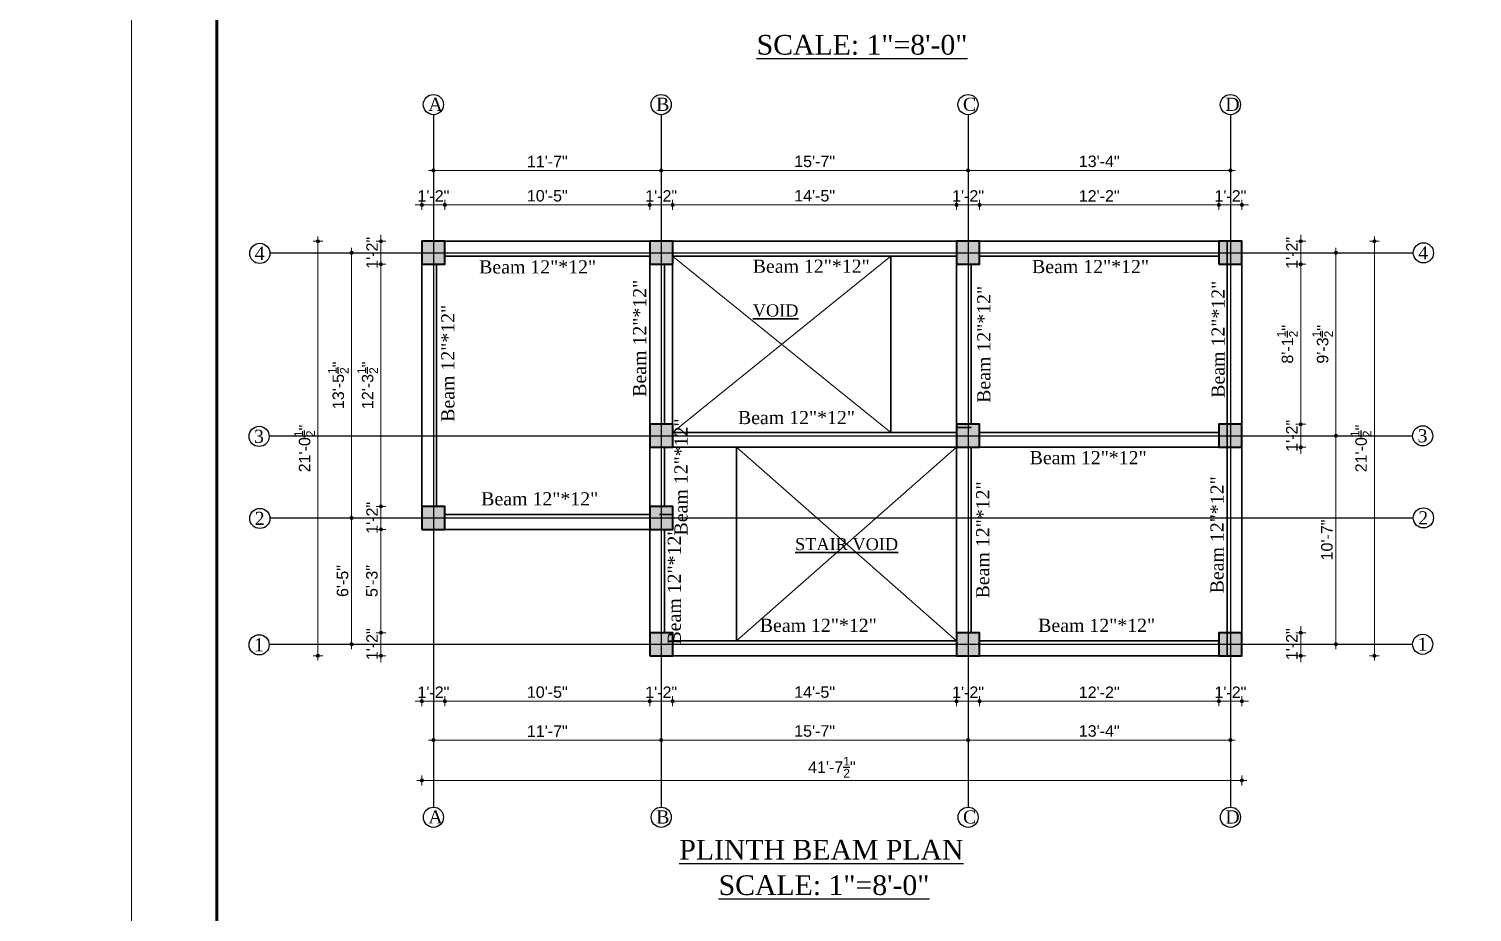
# Model space of a CAD drawing. Header units: inches. Extents: x -12071822 to 12321209, y -1222525 to 1319227.
# Drawn here: x 124303 to 125182, y 49189 to 49727 of the extents above; entities that cross this region are included whole.
import ezdxf
from ezdxf.enums import TextEntityAlignment as Align

# ---------------------------------------------------------------- set-up
doc = ezdxf.new("R2010")
doc.units = ezdxf.units.IN
doc.header["$MEASUREMENT"] = 0
doc.header["$PDMODE"] = 35
for name, color, linetype, lineweight in [('1', 7, 'Continuous', 13), ('BORDER', 7, 'Continuous', 60), ('Column', 181, 'Continuous', 40), ('Hatch', 9, 'Continuous', 9), ('Toilet', 7, 'Continuous', 25), ('WALL', 1, 'Continuous', 30), ('WALL SEC', 2, 'Continuous', 35), ('Walls', 11, 'Continuous', 35), ('Window', 3, 'Continuous', 0), ('Windows', 151, 'Continuous', 15)]:
    doc.layers.add(name, color=color, linetype=linetype, lineweight=lineweight)
doc.styles.add('ordinary', font='times.ttf')
doc.styles.add('ramon', font='arial.ttf')
doc.dimstyles.new('S8', dxfattribs={"dimtxt": 7, "dimasz": 2, "dimexe": 6, "dimexo": 18, "dimgap": 1.9375, "dimtad": 1, "dimdec": 1, "dimzin": 3, "dimdsep": 46, "dimlunit": 4, "dimtxsty": 'ramon', "dimblk": 'dot 2', "dimcen": 0.09375, "dimse1": 1, "dimse2": 1, "dimclrd": 1, "dimclre": 1, "dimclrt": 256, "dimadec": 0, "dimazin": 0, "dimtfac": 0.75, "dimtdec": 1, "dimtix": 1, "dimtmove": 1, "dimatfit": 3, "dimldrblk": 'DOT', "dimfxl": 1, "dimtolj": 1, "dimtzin": 0, "dimlwd": 9, "dimlwe": 9, "dimarcsym": 0})

# ---------------------------------------------------------------- blocks, each defined once
blk = doc.blocks.new('colm')
at = {"layer": 'Hatch'}
h = blk.add_hatch(color=256, dxfattribs=at)
h.dxf.hatch_style = 1
h.paths.add_polyline_path([(66705.71, 8319.73), (66705.71, 8307.73), (66717.71, 8307.73), (66717.71, 8319.73)])
at = {"layer": 'Column'}
blk.add_lwpolyline([(66705.71, 8307.73), (66717.71, 8307.73), (66717.71, 8319.73), (66705.71, 8319.73)], close=True, dxfattribs=at)
blk = doc.blocks.new('dot1')
at = {"layer": 'Hatch'}
h = blk.add_hatch(color=256, dxfattribs=at)
edge = h.paths.add_edge_path()
edge.add_arc((0, 0), 1, 0, 360)
for p, q in [((3, 0), (-3, 0)), ((0, 3), (0, -3))]:
    blk.add_line(p, q, dxfattribs=at)
blk.add_circle((0, 0), 1, dxfattribs=at)
blk = doc.blocks.new('dot 2')
at = {"layer": 'Hatch', "xscale": 0.5, "yscale": 0.5, "zscale": 0.5}
blk.add_blockref('dot1', (0, 0), dxfattribs=at)
blk = doc.blocks.new('*D2079')
at = {"layer": 'Defpoints', "color": 0, "transparency": 16777216}
for p in [(124556.29, 49620.18), (124542.29, 49597.97), (124556.29, 49597.97)]:
    blk.add_point(p, dxfattribs=at)
at = {"layer": 'Toilet', "color": 1, "lineweight": 9, "transparency": 16777216}
for p, q in [((124540.29, 49620.18), (124538.29, 49620.18)), ((124542.29, 49620.18), (124556.29, 49620.18)), ((124558.29, 49620.18), (124560.29, 49620.18))]:
    blk.add_line(p, q, dxfattribs=at)
at = {"layer": 'Toilet', "color": 1, "lineweight": 9, "transparency": 16777216, "xscale": 2, "yscale": 2, "zscale": 2}
blk.add_blockref('dot 2', (124542.29, 49620.18), dxfattribs=at)
at = {"layer": 'Toilet', "color": 1, "lineweight": 9, "transparency": 16777216, "xscale": 2, "yscale": 2, "zscale": 2, "rotation": 180}
blk.add_blockref('dot 2', (124556.29, 49620.18), dxfattribs=at)
at = {"layer": 'Toilet', "transparency": 16777216, "insert": (124549.29, 49625.63), "char_height": 7, "attachment_point": 5, "style": 'ramon'}
blk.add_mtext('\\A1;1\'-2"', dxfattribs=at)
blk = doc.blocks.new('_Dot')
at = {"color": 0, "lineweight": -2}
blk.add_line((-0.5, 0), (-1, 0), dxfattribs=at)
at = {"color": 0, "const_width": 0.5}
blk.add_lwpolyline([(-0.25, 0, 1), (0.25, 0, 1)], format="xyb", close=True, dxfattribs=at)
blk = doc.blocks.new('*D2080')
at = {"layer": 'Defpoints', "color": 0, "transparency": 16777216}
for p in [(124681.11, 49620.18), (124556.29, 49597.97), (124681.11, 49597.97)]:
    blk.add_point(p, dxfattribs=at)
at = {"layer": 'Toilet', "color": 1, "lineweight": 9, "transparency": 16777216}
blk.add_line((124558.29, 49620.18), (124679.11, 49620.18), dxfattribs=at)
at = {"layer": 'Toilet', "color": 1, "lineweight": 9, "transparency": 16777216, "xscale": 2, "yscale": 2, "zscale": 2}
for p, rotation in [((124556.29, 49620.18), 180.0000000068786), ((124681.11, 49620.18), 6.87854744294497e-09)]:
    blk.add_blockref('dot 2', p, dxfattribs=dict(at, rotation=rotation))
at = {"layer": 'Toilet', "transparency": 16777216, "insert": (124618.7, 49625.69), "char_height": 7, "attachment_point": 5, "rotation": 0, "style": 'ramon'}
blk.add_mtext('\\A1;10\'-5"', dxfattribs=at)
blk = doc.blocks.new('*D2081')
at = {"layer": 'Defpoints', "color": 0, "transparency": 16777216}
for p in [(124695.11, 49620.18), (124681.11, 49597.97), (124695.11, 49597.97)]:
    blk.add_point(p, dxfattribs=at)
at = {"layer": 'Toilet', "color": 1, "lineweight": 9, "transparency": 16777216}
for p, q in [((124679.11, 49620.18), (124677.11, 49620.18)), ((124681.11, 49620.18), (124695.11, 49620.18)), ((124697.11, 49620.18), (124699.11, 49620.18))]:
    blk.add_line(p, q, dxfattribs=at)
at = {"layer": 'Toilet', "color": 1, "lineweight": 9, "transparency": 16777216, "xscale": 2, "yscale": 2, "zscale": 2}
for p, rotation in [((124681.11, 49620.18), 6.878577707425393e-09), ((124695.11, 49620.18), 180.0000000068786)]:
    blk.add_blockref('dot 2', p, dxfattribs=dict(at, rotation=rotation))
at = {"layer": 'Toilet', "transparency": 16777216, "insert": (124688.11, 49625.63), "char_height": 7, "attachment_point": 5, "rotation": 0, "style": 'ramon'}
blk.add_mtext('\\A1;1\'-2"', dxfattribs=at)
blk = doc.blocks.new('*D2082')
at = {"layer": 'Defpoints', "color": 0, "transparency": 16777216}
for p in [(124868.11, 49620.18), (124695.11, 49597.97), (124868.11, 49597.97)]:
    blk.add_point(p, dxfattribs=at)
at = {"layer": 'Toilet', "color": 1, "lineweight": 9, "transparency": 16777216}
blk.add_line((124697.11, 49620.18), (124866.11, 49620.18), dxfattribs=at)
at = {"layer": 'Toilet', "color": 1, "lineweight": 9, "transparency": 16777216, "xscale": 2, "yscale": 2, "zscale": 2}
for p, rotation in [((124695.11, 49620.18), 180.0000000068786), ((124868.11, 49620.18), 6.87854744294497e-09)]:
    blk.add_blockref('dot 2', p, dxfattribs=dict(at, rotation=rotation))
at = {"layer": 'Toilet', "transparency": 16777216, "insert": (124781.61, 49625.69), "char_height": 7, "attachment_point": 5, "rotation": 0, "style": 'ramon'}
blk.add_mtext('\\A1;14\'-5"', dxfattribs=at)
blk = doc.blocks.new('*D2083')
at = {"layer": 'Defpoints', "color": 0, "transparency": 16777216}
for p in [(124882.11, 49620.18), (124868.11, 49597.97), (124882.11, 49597.97)]:
    blk.add_point(p, dxfattribs=at)
at = {"layer": 'Toilet', "color": 1, "lineweight": 9, "transparency": 16777216}
for p, q in [((124866.11, 49620.18), (124864.11, 49620.18)), ((124868.11, 49620.18), (124882.11, 49620.18)), ((124884.11, 49620.18), (124886.11, 49620.18))]:
    blk.add_line(p, q, dxfattribs=at)
at = {"layer": 'Toilet', "color": 1, "lineweight": 9, "transparency": 16777216, "xscale": 2, "yscale": 2, "zscale": 2}
for p, rotation in [((124868.11, 49620.18), 6.878577707425393e-09), ((124882.11, 49620.18), 180.0000000068786)]:
    blk.add_blockref('dot 2', p, dxfattribs=dict(at, rotation=rotation))
at = {"layer": 'Toilet', "transparency": 16777216, "insert": (124875.11, 49625.63), "char_height": 7, "attachment_point": 5, "rotation": 0, "style": 'ramon'}
blk.add_mtext('\\A1;1\'-2"', dxfattribs=at)
blk = doc.blocks.new('*D2084')
at = {"layer": 'Defpoints', "color": 0, "transparency": 16777216}
for p in [(125027.99, 49620.18), (124882.11, 49597.97), (125027.99, 49597.97)]:
    blk.add_point(p, dxfattribs=at)
at = {"layer": 'Toilet', "color": 1, "lineweight": 9, "transparency": 16777216}
blk.add_line((124884.11, 49620.18), (125025.99, 49620.18), dxfattribs=at)
at = {"layer": 'Toilet', "color": 1, "lineweight": 9, "transparency": 16777216, "xscale": 2, "yscale": 2, "zscale": 2}
for p, rotation in [((124882.11, 49620.18), 180.0000000068786), ((125027.99, 49620.18), 6.87854744294497e-09)]:
    blk.add_blockref('dot 2', p, dxfattribs=dict(at, rotation=rotation))
at = {"layer": 'Toilet', "transparency": 16777216, "insert": (124955.05, 49625.63), "char_height": 7, "attachment_point": 5, "rotation": 0, "style": 'ramon'}
blk.add_mtext('\\A1;12\'-2"', dxfattribs=at)
blk = doc.blocks.new('*D2085')
at = {"layer": 'Defpoints', "color": 0, "transparency": 16777216}
for p in [(125041.99, 49620.18), (125027.99, 49597.97), (125041.99, 49597.97)]:
    blk.add_point(p, dxfattribs=at)
at = {"layer": 'Toilet', "color": 1, "lineweight": 9, "transparency": 16777216}
for p, q in [((125025.99, 49620.18), (125023.99, 49620.18)), ((125027.99, 49620.18), (125041.99, 49620.18)), ((125043.99, 49620.18), (125045.99, 49620.18))]:
    blk.add_line(p, q, dxfattribs=at)
at = {"layer": 'Toilet', "color": 1, "lineweight": 9, "transparency": 16777216, "xscale": 2, "yscale": 2, "zscale": 2}
for p, rotation in [((125027.99, 49620.18), 6.878577707425393e-09), ((125041.99, 49620.18), 180.0000000068786)]:
    blk.add_blockref('dot 2', p, dxfattribs=dict(at, rotation=rotation))
at = {"layer": 'Toilet', "transparency": 16777216, "insert": (125034.99, 49625.63), "char_height": 7, "attachment_point": 5, "rotation": 0, "style": 'ramon'}
blk.add_mtext('\\A1;1\'-2"', dxfattribs=at)
blk = doc.blocks.new('*D2086')
at = {"layer": 'Defpoints', "color": 0, "transparency": 16777216}
for p in [(124688.11, 49641.15), (124549.29, 49597.97), (124688.11, 49597.97)]:
    blk.add_point(p, dxfattribs=at)
at = {"layer": 'Toilet', "color": 1, "lineweight": 9, "transparency": 16777216}
blk.add_line((124551.29, 49641.15), (124686.11, 49641.15), dxfattribs=at)
at = {"layer": 'Toilet', "color": 1, "lineweight": 9, "transparency": 16777216, "xscale": 2, "yscale": 2, "zscale": 2, "rotation": 180}
blk.add_blockref('dot 2', (124549.29, 49641.15), dxfattribs=at)
at = {"layer": 'Toilet', "color": 1, "lineweight": 9, "transparency": 16777216, "xscale": 2, "yscale": 2, "zscale": 2}
blk.add_blockref('dot 2', (124688.11, 49641.15), dxfattribs=at)
at = {"layer": 'Toilet', "transparency": 16777216, "insert": (124618.7, 49646.6), "char_height": 7, "attachment_point": 5, "style": 'ramon'}
blk.add_mtext('\\A1;11\'-7"', dxfattribs=at)
blk = doc.blocks.new('*D2087')
at = {"layer": 'Defpoints', "color": 0, "transparency": 16777216}
for p in [(124542.29, 49597.97), (124517.36, 49583.97), (124542.29, 49583.97)]:
    blk.add_point(p, dxfattribs=at)
at = {"layer": 'Toilet', "color": 1, "lineweight": 9, "transparency": 16777216}
for p, q in [((124517.36, 49599.97), (124517.36, 49601.97)), ((124517.36, 49597.97), (124517.36, 49583.97)), ((124517.36, 49581.97), (124517.36, 49579.97))]:
    blk.add_line(p, q, dxfattribs=at)
at = {"layer": 'Toilet', "color": 1, "lineweight": 9, "transparency": 16777216, "xscale": 2, "yscale": 2, "zscale": 2}
for p, rotation in [((124517.36, 49597.97), 270), ((124517.36, 49583.97), 90)]:
    blk.add_blockref('dot 2', p, dxfattribs=dict(at, rotation=rotation))
at = {"layer": 'Toilet', "transparency": 16777216, "insert": (124511.91, 49590.97), "char_height": 7, "attachment_point": 5, "rotation": 90, "style": 'ramon'}
blk.add_mtext('\\A1;1\'-2"', dxfattribs=at)
blk = doc.blocks.new('*D2088')
at = {"layer": 'Defpoints', "color": 0, "transparency": 16777216}
for p in [(124542.29, 49583.97), (124517.36, 49436.47), (124542.29, 49436.47)]:
    blk.add_point(p, dxfattribs=at)
at = {"layer": 'Toilet', "color": 1, "lineweight": 9, "transparency": 16777216}
blk.add_line((124517.36, 49581.97), (124517.36, 49438.47), dxfattribs=at)
at = {"layer": 'Toilet', "color": 1, "lineweight": 9, "transparency": 16777216, "xscale": 2, "yscale": 2, "zscale": 2}
for p, rotation in [((124517.36, 49583.97), 90), ((124517.36, 49436.47), 270)]:
    blk.add_blockref('dot 2', p, dxfattribs=dict(at, rotation=rotation))
at = {"layer": 'Toilet', "transparency": 16777216, "insert": (124509.22, 49510.22), "char_height": 7, "attachment_point": 5, "rotation": 90, "style": 'ramon'}
blk.add_mtext('\\A1;12\'-3{\\H0.750000x;\\S1/2;}"', dxfattribs=at)
blk = doc.blocks.new('*D2089')
at = {"layer": 'Defpoints', "color": 0, "transparency": 16777216}
for p in [(124542.29, 49436.47), (124517.36, 49422.47), (124542.29, 49422.47)]:
    blk.add_point(p, dxfattribs=at)
at = {"layer": 'Toilet', "color": 1, "lineweight": 9, "transparency": 16777216}
for p, q in [((124517.36, 49438.47), (124517.36, 49440.47)), ((124517.36, 49436.47), (124517.36, 49422.47)), ((124517.36, 49420.47), (124517.36, 49418.47))]:
    blk.add_line(p, q, dxfattribs=at)
at = {"layer": 'Toilet', "color": 1, "lineweight": 9, "transparency": 16777216, "xscale": 2, "yscale": 2, "zscale": 2}
for p, rotation in [((124517.36, 49436.47), 270), ((124517.36, 49422.47), 90)]:
    blk.add_blockref('dot 2', p, dxfattribs=dict(at, rotation=rotation))
at = {"layer": 'Toilet', "transparency": 16777216, "insert": (124511.91, 49429.47), "char_height": 7, "attachment_point": 5, "rotation": 90, "style": 'ramon'}
blk.add_mtext('\\A1;1\'-2"', dxfattribs=at)
blk = doc.blocks.new('*D2090')
at = {"layer": 'Defpoints', "color": 0, "transparency": 16777216}
for p in [(124542.29, 49422.47), (124517.36, 49359.47), (124681.11, 49359.47)]:
    blk.add_point(p, dxfattribs=at)
at = {"layer": 'Toilet', "color": 1, "lineweight": 9, "transparency": 16777216}
blk.add_line((124517.36, 49420.47), (124517.36, 49361.47), dxfattribs=at)
at = {"layer": 'Toilet', "color": 1, "lineweight": 9, "transparency": 16777216, "xscale": 2, "yscale": 2, "zscale": 2}
for p, rotation in [((124517.36, 49422.47), 90), ((124517.36, 49359.47), 270)]:
    blk.add_blockref('dot 2', p, dxfattribs=dict(at, rotation=rotation))
at = {"layer": 'Toilet', "transparency": 16777216, "insert": (124511.85, 49390.97), "char_height": 7, "attachment_point": 5, "rotation": 90, "style": 'ramon'}
blk.add_mtext('\\A1;5\'-3"', dxfattribs=at)
blk = doc.blocks.new('*D2091')
at = {"layer": 'Defpoints', "color": 0, "transparency": 16777216}
for p in [(124681.11, 49359.47), (124517.36, 49345.47), (124681.11, 49345.47)]:
    blk.add_point(p, dxfattribs=at)
at = {"layer": 'Toilet', "color": 1, "lineweight": 9, "transparency": 16777216}
for p, q in [((124517.36, 49361.47), (124517.36, 49363.47)), ((124517.36, 49359.47), (124517.36, 49345.47)), ((124517.36, 49343.47), (124517.36, 49341.47))]:
    blk.add_line(p, q, dxfattribs=at)
at = {"layer": 'Toilet', "color": 1, "lineweight": 9, "transparency": 16777216, "xscale": 2, "yscale": 2, "zscale": 2}
for p, rotation in [((124517.36, 49359.47), 270), ((124517.36, 49345.47), 90)]:
    blk.add_blockref('dot 2', p, dxfattribs=dict(at, rotation=rotation))
at = {"layer": 'Toilet', "transparency": 16777216, "insert": (124511.91, 49352.47), "char_height": 7, "attachment_point": 5, "rotation": 90, "style": 'ramon'}
blk.add_mtext('\\A1;1\'-2"', dxfattribs=at)
blk = doc.blocks.new('*D2092')
at = {"layer": 'Defpoints', "color": 0, "transparency": 16777216}
for p in [(124499.46, 49429.47), (124544.92, 49429.47), (124544.92, 49352.47)]:
    blk.add_point(p, dxfattribs=at)
at = {"layer": 'Toilet', "color": 1, "lineweight": 9, "transparency": 16777216}
blk.add_line((124499.46, 49354.47), (124499.46, 49427.47), dxfattribs=at)
at = {"layer": 'Toilet', "color": 1, "lineweight": 9, "transparency": 16777216, "xscale": 2, "yscale": 2, "zscale": 2}
for p, rotation in [((124499.46, 49429.47), 90), ((124499.46, 49352.47), 270)]:
    blk.add_blockref('dot 2', p, dxfattribs=dict(at, rotation=rotation))
at = {"layer": 'Toilet', "transparency": 16777216, "insert": (124493.95, 49390.97), "char_height": 7, "attachment_point": 5, "rotation": 90, "style": 'ramon'}
blk.add_mtext('\\A1;6\'-5"', dxfattribs=at)
blk = doc.blocks.new('*D2093')
at = {"layer": 'Defpoints', "color": 0, "transparency": 16777216}
for p in [(124499.46, 49590.97), (124542.29, 49590.97), (124544.92, 49429.47)]:
    blk.add_point(p, dxfattribs=at)
at = {"layer": 'Toilet', "color": 1, "lineweight": 9, "transparency": 16777216}
blk.add_line((124499.46, 49431.47), (124499.46, 49588.97), dxfattribs=at)
at = {"layer": 'Toilet', "color": 1, "lineweight": 9, "transparency": 16777216, "xscale": 2, "yscale": 2, "zscale": 2}
for p, rotation in [((124499.46, 49590.97), 90), ((124499.46, 49429.47), 270)]:
    blk.add_blockref('dot 2', p, dxfattribs=dict(at, rotation=rotation))
at = {"layer": 'Toilet', "transparency": 16777216, "insert": (124491.32, 49510.22), "char_height": 7, "attachment_point": 5, "rotation": 90, "style": 'ramon'}
blk.add_mtext('\\A1;13\'-5{\\H0.750000x;\\S1/2;}"', dxfattribs=at)
blk = doc.blocks.new('*D2094')
at = {"layer": 'Defpoints', "color": 0, "transparency": 16777216}
for p in [(124478.94, 49597.97), (124681.11, 49597.97), (124681.11, 49345.47)]:
    blk.add_point(p, dxfattribs=at)
at = {"layer": 'Toilet', "color": 1, "lineweight": 9, "transparency": 16777216}
blk.add_line((124478.94, 49347.47), (124478.94, 49595.97), dxfattribs=at)
at = {"layer": 'Toilet', "color": 1, "lineweight": 9, "transparency": 16777216, "xscale": 2, "yscale": 2, "zscale": 2}
for p, rotation in [((124478.94, 49597.97), 90), ((124478.94, 49345.47), 270)]:
    blk.add_blockref('dot 2', p, dxfattribs=dict(at, rotation=rotation))
at = {"layer": 'Toilet', "transparency": 16777216, "insert": (124470.8, 49471.72), "char_height": 7, "attachment_point": 5, "rotation": 90, "style": 'ramon'}
blk.add_mtext('\\A1;21\'-0{\\H0.750000x;\\S1/2;}"', dxfattribs=at)
blk = doc.blocks.new('*D2095')
at = {"layer": 'Defpoints', "color": 0, "transparency": 16777216}
for p in [(125041.99, 49359.47), (125077.89, 49359.47), (125041.99, 49345.47)]:
    blk.add_point(p, dxfattribs=at)
at = {"layer": 'Toilet', "color": 1, "lineweight": 9, "transparency": 16777216}
for p, q in [((125077.89, 49361.47), (125077.89, 49363.47)), ((125077.89, 49345.47), (125077.89, 49359.47)), ((125077.89, 49343.47), (125077.89, 49341.47))]:
    blk.add_line(p, q, dxfattribs=at)
at = {"layer": 'Toilet', "color": 1, "lineweight": 9, "transparency": 16777216, "xscale": 2, "yscale": 2, "zscale": 2}
for p, rotation in [((125077.89, 49359.47), 270), ((125077.89, 49345.47), 90)]:
    blk.add_blockref('dot 2', p, dxfattribs=dict(at, rotation=rotation))
at = {"layer": 'Toilet', "transparency": 16777216, "insert": (125072.43, 49352.47), "char_height": 7, "attachment_point": 5, "rotation": 90, "style": 'ramon'}
blk.add_mtext('\\A1;1\'-2"', dxfattribs=at)
blk = doc.blocks.new('*D2096')
at = {"layer": 'Defpoints', "color": 0, "transparency": 16777216}
for p in [(125041.99, 49486.47), (125077.89, 49486.47), (125041.99, 49472.47)]:
    blk.add_point(p, dxfattribs=at)
at = {"layer": 'Toilet', "color": 1, "lineweight": 9, "transparency": 16777216}
for p, q in [((125077.89, 49488.47), (125077.89, 49490.47)), ((125077.89, 49472.47), (125077.89, 49486.47)), ((125077.89, 49470.47), (125077.89, 49468.47))]:
    blk.add_line(p, q, dxfattribs=at)
at = {"layer": 'Toilet', "color": 1, "lineweight": 9, "transparency": 16777216, "xscale": 2, "yscale": 2, "zscale": 2}
for p, rotation in [((125077.89, 49486.47), 270), ((125077.89, 49472.47), 90)]:
    blk.add_blockref('dot 2', p, dxfattribs=dict(at, rotation=rotation))
at = {"layer": 'Toilet', "transparency": 16777216, "insert": (125072.43, 49479.47), "char_height": 7, "attachment_point": 5, "rotation": 90, "style": 'ramon'}
blk.add_mtext('\\A1;1\'-2"', dxfattribs=at)
blk = doc.blocks.new('*D2097')
at = {"layer": 'Defpoints', "color": 0, "transparency": 16777216}
for p in [(125041.99, 49583.97), (125077.89, 49583.97), (125041.99, 49486.47)]:
    blk.add_point(p, dxfattribs=at)
at = {"layer": 'Toilet', "color": 1, "lineweight": 9, "transparency": 16777216}
blk.add_line((125077.89, 49488.47), (125077.89, 49581.97), dxfattribs=at)
at = {"layer": 'Toilet', "color": 1, "lineweight": 9, "transparency": 16777216, "xscale": 2, "yscale": 2, "zscale": 2}
for p, rotation in [((125077.89, 49583.97), 90), ((125077.89, 49486.47), 270)]:
    blk.add_blockref('dot 2', p, dxfattribs=dict(at, rotation=rotation))
at = {"layer": 'Toilet', "transparency": 16777216, "insert": (125069.74, 49535.22), "char_height": 7, "attachment_point": 5, "rotation": 90, "style": 'ramon'}
blk.add_mtext('\\A1;8\'-1{\\H0.750000x;\\S1/2;}"', dxfattribs=at)
blk = doc.blocks.new('*D2098')
at = {"layer": 'Defpoints', "color": 0, "transparency": 16777216}
for p in [(125041.99, 49597.97), (125077.89, 49597.97), (125041.99, 49583.97)]:
    blk.add_point(p, dxfattribs=at)
at = {"layer": 'Toilet', "color": 1, "lineweight": 9, "transparency": 16777216}
for p, q in [((125077.89, 49599.97), (125077.89, 49601.97)), ((125077.89, 49583.97), (125077.89, 49597.97)), ((125077.89, 49581.97), (125077.89, 49579.97))]:
    blk.add_line(p, q, dxfattribs=at)
at = {"layer": 'Toilet', "color": 1, "lineweight": 9, "transparency": 16777216, "xscale": 2, "yscale": 2, "zscale": 2}
for p, rotation in [((125077.89, 49597.97), 270), ((125077.89, 49583.97), 90)]:
    blk.add_blockref('dot 2', p, dxfattribs=dict(at, rotation=rotation))
at = {"layer": 'Toilet', "transparency": 16777216, "insert": (125072.43, 49590.97), "char_height": 7, "attachment_point": 5, "rotation": 90, "style": 'ramon'}
blk.add_mtext('\\A1;1\'-2"', dxfattribs=at)
blk = doc.blocks.new('*D2099')
at = {"layer": 'Defpoints', "color": 0, "transparency": 16777216}
for p in [(124995.24, 49479.47), (125099.34, 49479.47), (124995.24, 49352.47)]:
    blk.add_point(p, dxfattribs=at)
at = {"layer": 'Toilet', "color": 1, "lineweight": 9, "transparency": 16777216}
blk.add_line((125099.34, 49354.47), (125099.34, 49477.47), dxfattribs=at)
at = {"layer": 'Toilet', "color": 1, "lineweight": 9, "transparency": 16777216, "xscale": 2, "yscale": 2, "zscale": 2}
for p, rotation in [((125099.34, 49479.47), 90), ((125099.34, 49352.47), 270)]:
    blk.add_blockref('dot 2', p, dxfattribs=dict(at, rotation=rotation))
at = {"layer": 'Toilet', "transparency": 16777216, "insert": (125093.83, 49415.97), "char_height": 7, "attachment_point": 5, "rotation": 90, "style": 'ramon'}
blk.add_mtext('\\A1;10\'-7"', dxfattribs=at)
blk = doc.blocks.new('*D2100')
at = {"layer": 'Defpoints', "color": 0, "transparency": 16777216}
for p in [(125041.99, 49590.97), (125099.34, 49590.97), (124995.24, 49479.47)]:
    blk.add_point(p, dxfattribs=at)
at = {"layer": 'Toilet', "color": 1, "lineweight": 9, "transparency": 16777216}
blk.add_line((125099.34, 49481.47), (125099.34, 49588.97), dxfattribs=at)
at = {"layer": 'Toilet', "color": 1, "lineweight": 9, "transparency": 16777216, "xscale": 2, "yscale": 2, "zscale": 2}
for p, rotation in [((125099.34, 49590.97), 90), ((125099.34, 49479.47), 270)]:
    blk.add_blockref('dot 2', p, dxfattribs=dict(at, rotation=rotation))
at = {"layer": 'Toilet', "transparency": 16777216, "insert": (125091.19, 49535.22), "char_height": 7, "attachment_point": 5, "rotation": 90, "style": 'ramon'}
blk.add_mtext('\\A1;9\'-3{\\H0.750000x;\\S1/2;}"', dxfattribs=at)
blk = doc.blocks.new('*D2101')
at = {"layer": 'Defpoints', "color": 0, "transparency": 16777216}
for p in [(125041.99, 49597.97), (125122.76, 49597.97), (125041.99, 49345.47)]:
    blk.add_point(p, dxfattribs=at)
at = {"layer": 'Toilet', "color": 1, "lineweight": 9, "transparency": 16777216}
blk.add_line((125122.76, 49347.47), (125122.76, 49595.97), dxfattribs=at)
at = {"layer": 'Toilet', "color": 1, "lineweight": 9, "transparency": 16777216, "xscale": 2, "yscale": 2, "zscale": 2}
for p, rotation in [((125122.76, 49597.97), 90), ((125122.76, 49345.47), 270)]:
    blk.add_blockref('dot 2', p, dxfattribs=dict(at, rotation=rotation))
at = {"layer": 'Toilet', "transparency": 16777216, "insert": (125114.62, 49471.72), "char_height": 7, "attachment_point": 5, "rotation": 90, "style": 'ramon'}
blk.add_mtext('\\A1;21\'-0{\\H0.750000x;\\S1/2;}"', dxfattribs=at)
blk = doc.blocks.new('*D2102')
at = {"layer": 'Defpoints', "color": 0, "transparency": 16777216}
for p in [(124542.29, 49422.47), (124556.29, 49422.47), (124556.29, 49317.75)]:
    blk.add_point(p, dxfattribs=at)
at = {"layer": 'Toilet', "color": 1, "lineweight": 9, "transparency": 16777216}
for p, q in [((124540.29, 49317.75), (124538.29, 49317.75)), ((124542.29, 49317.75), (124556.29, 49317.75)), ((124558.29, 49317.75), (124560.29, 49317.75))]:
    blk.add_line(p, q, dxfattribs=at)
at = {"layer": 'Toilet', "color": 1, "lineweight": 9, "transparency": 16777216, "xscale": 2, "yscale": 2, "zscale": 2}
blk.add_blockref('dot 2', (124542.29, 49317.75), dxfattribs=at)
at = {"layer": 'Toilet', "color": 1, "lineweight": 9, "transparency": 16777216, "xscale": 2, "yscale": 2, "zscale": 2, "rotation": 180}
blk.add_blockref('dot 2', (124556.29, 49317.75), dxfattribs=at)
at = {"layer": 'Toilet', "transparency": 16777216, "insert": (124549.29, 49323.2), "char_height": 7, "attachment_point": 5, "style": 'ramon'}
blk.add_mtext('\\A1;1\'-2"', dxfattribs=at)
blk = doc.blocks.new('*D2103')
at = {"layer": 'Defpoints', "color": 0, "transparency": 16777216}
for p in [(124556.29, 49422.47), (124681.11, 49345.47), (124681.11, 49317.75)]:
    blk.add_point(p, dxfattribs=at)
at = {"layer": 'Toilet', "color": 1, "lineweight": 9, "transparency": 16777216}
blk.add_line((124558.29, 49317.75), (124679.11, 49317.75), dxfattribs=at)
at = {"layer": 'Toilet', "color": 1, "lineweight": 9, "transparency": 16777216, "xscale": 2, "yscale": 2, "zscale": 2, "rotation": 180}
blk.add_blockref('dot 2', (124556.29, 49317.75), dxfattribs=at)
at = {"layer": 'Toilet', "color": 1, "lineweight": 9, "transparency": 16777216, "xscale": 2, "yscale": 2, "zscale": 2}
blk.add_blockref('dot 2', (124681.11, 49317.75), dxfattribs=at)
at = {"layer": 'Toilet', "transparency": 16777216, "insert": (124618.7, 49323.26), "char_height": 7, "attachment_point": 5, "style": 'ramon'}
blk.add_mtext('\\A1;10\'-5"', dxfattribs=at)
blk = doc.blocks.new('*D2104')
at = {"layer": 'Defpoints', "color": 0, "transparency": 16777216}
for p in [(124681.11, 49345.47), (124695.11, 49345.47), (124695.11, 49317.75)]:
    blk.add_point(p, dxfattribs=at)
at = {"layer": 'Toilet', "color": 1, "lineweight": 9, "transparency": 16777216}
for p, q in [((124679.11, 49317.75), (124677.11, 49317.75)), ((124681.11, 49317.75), (124695.11, 49317.75)), ((124697.11, 49317.75), (124699.11, 49317.75))]:
    blk.add_line(p, q, dxfattribs=at)
at = {"layer": 'Toilet', "color": 1, "lineweight": 9, "transparency": 16777216, "xscale": 2, "yscale": 2, "zscale": 2}
blk.add_blockref('dot 2', (124681.11, 49317.75), dxfattribs=at)
at = {"layer": 'Toilet', "color": 1, "lineweight": 9, "transparency": 16777216, "xscale": 2, "yscale": 2, "zscale": 2, "rotation": 180}
blk.add_blockref('dot 2', (124695.11, 49317.75), dxfattribs=at)
at = {"layer": 'Toilet', "transparency": 16777216, "insert": (124688.11, 49323.2), "char_height": 7, "attachment_point": 5, "style": 'ramon'}
blk.add_mtext('\\A1;1\'-2"', dxfattribs=at)
blk = doc.blocks.new('*D2105')
at = {"layer": 'Defpoints', "color": 0, "transparency": 16777216}
for p in [(124695.11, 49345.47), (124868.11, 49345.47), (124868.11, 49317.75)]:
    blk.add_point(p, dxfattribs=at)
at = {"layer": 'Toilet', "color": 1, "lineweight": 9, "transparency": 16777216}
blk.add_line((124697.11, 49317.75), (124866.11, 49317.75), dxfattribs=at)
at = {"layer": 'Toilet', "color": 1, "lineweight": 9, "transparency": 16777216, "xscale": 2, "yscale": 2, "zscale": 2, "rotation": 180}
blk.add_blockref('dot 2', (124695.11, 49317.75), dxfattribs=at)
at = {"layer": 'Toilet', "color": 1, "lineweight": 9, "transparency": 16777216, "xscale": 2, "yscale": 2, "zscale": 2}
blk.add_blockref('dot 2', (124868.11, 49317.75), dxfattribs=at)
at = {"layer": 'Toilet', "transparency": 16777216, "insert": (124781.61, 49323.26), "char_height": 7, "attachment_point": 5, "style": 'ramon'}
blk.add_mtext('\\A1;14\'-5"', dxfattribs=at)
blk = doc.blocks.new('*D2106')
at = {"layer": 'Defpoints', "color": 0, "transparency": 16777216}
for p in [(124868.11, 49345.47), (124882.11, 49345.47), (124882.11, 49317.75)]:
    blk.add_point(p, dxfattribs=at)
at = {"layer": 'Toilet', "color": 1, "lineweight": 9, "transparency": 16777216}
for p, q in [((124866.11, 49317.75), (124864.11, 49317.75)), ((124868.11, 49317.75), (124882.11, 49317.75)), ((124884.11, 49317.75), (124886.11, 49317.75))]:
    blk.add_line(p, q, dxfattribs=at)
at = {"layer": 'Toilet', "color": 1, "lineweight": 9, "transparency": 16777216, "xscale": 2, "yscale": 2, "zscale": 2}
blk.add_blockref('dot 2', (124868.11, 49317.75), dxfattribs=at)
at = {"layer": 'Toilet', "color": 1, "lineweight": 9, "transparency": 16777216, "xscale": 2, "yscale": 2, "zscale": 2, "rotation": 180}
blk.add_blockref('dot 2', (124882.11, 49317.75), dxfattribs=at)
at = {"layer": 'Toilet', "transparency": 16777216, "insert": (124875.11, 49323.2), "char_height": 7, "attachment_point": 5, "style": 'ramon'}
blk.add_mtext('\\A1;1\'-2"', dxfattribs=at)
blk = doc.blocks.new('*D2107')
at = {"layer": 'Defpoints', "color": 0, "transparency": 16777216}
for p in [(124882.11, 49345.47), (125027.99, 49345.47), (125027.99, 49317.75)]:
    blk.add_point(p, dxfattribs=at)
at = {"layer": 'Toilet', "color": 1, "lineweight": 9, "transparency": 16777216}
blk.add_line((124884.11, 49317.75), (125025.99, 49317.75), dxfattribs=at)
at = {"layer": 'Toilet', "color": 1, "lineweight": 9, "transparency": 16777216, "xscale": 2, "yscale": 2, "zscale": 2, "rotation": 180}
blk.add_blockref('dot 2', (124882.11, 49317.75), dxfattribs=at)
at = {"layer": 'Toilet', "color": 1, "lineweight": 9, "transparency": 16777216, "xscale": 2, "yscale": 2, "zscale": 2}
blk.add_blockref('dot 2', (125027.99, 49317.75), dxfattribs=at)
at = {"layer": 'Toilet', "transparency": 16777216, "insert": (124955.05, 49323.2), "char_height": 7, "attachment_point": 5, "style": 'ramon'}
blk.add_mtext('\\A1;12\'-2"', dxfattribs=at)
blk = doc.blocks.new('*D2108')
at = {"layer": 'Defpoints', "color": 0, "transparency": 16777216}
for p in [(125027.99, 49345.47), (125041.99, 49345.47), (125041.99, 49317.75)]:
    blk.add_point(p, dxfattribs=at)
at = {"layer": 'Toilet', "color": 1, "lineweight": 9, "transparency": 16777216}
for p, q in [((125025.99, 49317.75), (125023.99, 49317.75)), ((125027.99, 49317.75), (125041.99, 49317.75)), ((125043.99, 49317.75), (125045.99, 49317.75))]:
    blk.add_line(p, q, dxfattribs=at)
at = {"layer": 'Toilet', "color": 1, "lineweight": 9, "transparency": 16777216, "xscale": 2, "yscale": 2, "zscale": 2}
blk.add_blockref('dot 2', (125027.99, 49317.75), dxfattribs=at)
at = {"layer": 'Toilet', "color": 1, "lineweight": 9, "transparency": 16777216, "xscale": 2, "yscale": 2, "zscale": 2, "rotation": 180}
blk.add_blockref('dot 2', (125041.99, 49317.75), dxfattribs=at)
at = {"layer": 'Toilet', "transparency": 16777216, "insert": (125034.99, 49323.2), "char_height": 7, "attachment_point": 5, "style": 'ramon'}
blk.add_mtext('\\A1;1\'-2"', dxfattribs=at)
blk = doc.blocks.new('*D2109')
at = {"layer": 'Defpoints', "color": 0, "transparency": 16777216}
for p in [(124549.29, 49422.47), (124688.11, 49422.47), (124688.11, 49294.04)]:
    blk.add_point(p, dxfattribs=at)
at = {"layer": 'Toilet', "color": 1, "lineweight": 9, "transparency": 16777216}
blk.add_line((124551.29, 49294.04), (124686.11, 49294.04), dxfattribs=at)
at = {"layer": 'Toilet', "color": 1, "lineweight": 9, "transparency": 16777216, "xscale": 2, "yscale": 2, "zscale": 2, "rotation": 180}
blk.add_blockref('dot 2', (124549.29, 49294.04), dxfattribs=at)
at = {"layer": 'Toilet', "color": 1, "lineweight": 9, "transparency": 16777216, "xscale": 2, "yscale": 2, "zscale": 2}
blk.add_blockref('dot 2', (124688.11, 49294.04), dxfattribs=at)
at = {"layer": 'Toilet', "transparency": 16777216, "insert": (124618.7, 49299.5), "char_height": 7, "attachment_point": 5, "style": 'ramon'}
blk.add_mtext('\\A1;11\'-7"', dxfattribs=at)
blk = doc.blocks.new('*D2110')
at = {"layer": 'Defpoints', "color": 0, "transparency": 16777216}
for p in [(124688.11, 49422.47), (124875.11, 49345.47), (124875.11, 49294.04)]:
    blk.add_point(p, dxfattribs=at)
at = {"layer": 'Toilet', "color": 1, "lineweight": 9, "transparency": 16777216}
blk.add_line((124690.11, 49294.04), (124873.11, 49294.04), dxfattribs=at)
at = {"layer": 'Toilet', "color": 1, "lineweight": 9, "transparency": 16777216, "xscale": 2, "yscale": 2, "zscale": 2, "rotation": 180}
blk.add_blockref('dot 2', (124688.11, 49294.04), dxfattribs=at)
at = {"layer": 'Toilet', "color": 1, "lineweight": 9, "transparency": 16777216, "xscale": 2, "yscale": 2, "zscale": 2}
blk.add_blockref('dot 2', (124875.11, 49294.04), dxfattribs=at)
at = {"layer": 'Toilet', "transparency": 16777216, "insert": (124781.61, 49299.55), "char_height": 7, "attachment_point": 5, "style": 'ramon'}
blk.add_mtext('\\A1;15\'-7"', dxfattribs=at)
blk = doc.blocks.new('*D2111')
at = {"layer": 'Defpoints', "color": 0, "transparency": 16777216}
for p in [(124875.11, 49345.47), (125034.99, 49345.47), (125034.99, 49294.04)]:
    blk.add_point(p, dxfattribs=at)
at = {"layer": 'Toilet', "color": 1, "lineweight": 9, "transparency": 16777216}
blk.add_line((124877.11, 49294.04), (125032.99, 49294.04), dxfattribs=at)
at = {"layer": 'Toilet', "color": 1, "lineweight": 9, "transparency": 16777216, "xscale": 2, "yscale": 2, "zscale": 2, "rotation": 180}
blk.add_blockref('dot 2', (124875.11, 49294.04), dxfattribs=at)
at = {"layer": 'Toilet', "color": 1, "lineweight": 9, "transparency": 16777216, "xscale": 2, "yscale": 2, "zscale": 2}
blk.add_blockref('dot 2', (125034.99, 49294.04), dxfattribs=at)
at = {"layer": 'Toilet', "transparency": 16777216, "insert": (124955.05, 49299.56), "char_height": 7, "attachment_point": 5, "style": 'ramon'}
blk.add_mtext('\\A1;13\'-4"', dxfattribs=at)
blk = doc.blocks.new('*D2112')
at = {"layer": 'Defpoints', "color": 0, "transparency": 16777216}
for p in [(124542.29, 49422.47), (125041.99, 49345.47), (125041.99, 49269.45)]:
    blk.add_point(p, dxfattribs=at)
at = {"layer": 'Toilet', "color": 1, "lineweight": 9, "transparency": 16777216}
blk.add_line((124544.29, 49269.45), (125039.99, 49269.45), dxfattribs=at)
at = {"layer": 'Toilet', "color": 1, "lineweight": 9, "transparency": 16777216, "xscale": 2, "yscale": 2, "zscale": 2, "rotation": 180}
blk.add_blockref('dot 2', (124542.29, 49269.45), dxfattribs=at)
at = {"layer": 'Toilet', "color": 1, "lineweight": 9, "transparency": 16777216, "xscale": 2, "yscale": 2, "zscale": 2}
blk.add_blockref('dot 2', (125041.99, 49269.45), dxfattribs=at)
at = {"layer": 'Toilet', "transparency": 16777216, "insert": (124792.14, 49277.54), "char_height": 7, "attachment_point": 5, "style": 'ramon'}
blk.add_mtext('\\A1;41\'-7{\\H0.750000x;\\S1/2;}"', dxfattribs=at)
blk = doc.blocks.new('*D2580')
at = {"layer": 'Defpoints', "color": 0, "transparency": 16777216}
for p in [(124875.11, 49641.15), (124688.11, 49597.97), (124875.11, 49598.97)]:
    blk.add_point(p, dxfattribs=at)
at = {"layer": 'Toilet', "color": 1, "lineweight": 9, "transparency": 16777216}
blk.add_line((124690.11, 49641.15), (124873.11, 49641.15), dxfattribs=at)
at = {"layer": 'Toilet', "color": 1, "lineweight": 9, "transparency": 16777216, "xscale": 2, "yscale": 2, "zscale": 2}
for p, rotation in [((124688.11, 49641.15), 179.999999999994), ((124875.11, 49641.15), 359.999999999994)]:
    blk.add_blockref('dot 2', p, dxfattribs=dict(at, rotation=rotation))
at = {"layer": 'Toilet', "transparency": 16777216, "insert": (124781.61, 49646.66), "char_height": 7, "attachment_point": 5, "style": 'ramon'}
blk.add_mtext('\\A1;15\'-7"', dxfattribs=at)
blk = doc.blocks.new('*D2581')
at = {"layer": 'Defpoints', "color": 0, "transparency": 16777216}
for p in [(125034.99, 49641.15), (124875.11, 49598.97), (125034.99, 49597.97)]:
    blk.add_point(p, dxfattribs=at)
at = {"layer": 'Toilet', "color": 1, "lineweight": 9, "transparency": 16777216}
blk.add_line((124877.11, 49641.15), (125032.99, 49641.15), dxfattribs=at)
at = {"layer": 'Toilet', "color": 1, "lineweight": 9, "transparency": 16777216, "xscale": 2, "yscale": 2, "zscale": 2}
for p, rotation in [((124875.11, 49641.15), 179.999999999994), ((125034.99, 49641.15), 359.999999999994)]:
    blk.add_blockref('dot 2', p, dxfattribs=dict(at, rotation=rotation))
at = {"layer": 'Toilet', "transparency": 16777216, "insert": (124955.05, 49646.66), "char_height": 7, "attachment_point": 5, "style": 'ramon'}
blk.add_mtext('\\A1;13\'-4"', dxfattribs=at)

msp = doc.modelspace()

# ---------------------------------------------------------------- linework, layer by layer
for p, q in [((124549.29, 49674.78), (124549.29, 49252.92)), ((124688.11, 49674.78), (124688.11, 49252.92)), ((124875.11, 49674.78), (124875.11, 49252.92)), ((125034.99, 49674.78), (125034.99, 49252.92))]:
    msp.add_line(p, q)
at = {"layer": 'BORDER'}
msp.add_lwpolyline([(127480.18, 50218.25), (127480.18, 48127.4), (124417.35, 48127.4), (124417.35, 50218.25)], close=True, dxfattribs=at)
at = {"layer": 'Toilet'}
for p, q in [((124449.66, 49590.97), (125146.09, 49590.97)), ((124449.22, 49479.47), (125146.09, 49479.47)), ((124449.66, 49429.47), (125146.09, 49429.47)), ((124449.22, 49352.47), (125146.09, 49352.47))]:
    msp.add_line(p, q, dxfattribs=at)
for centre in [(124549.29, 49681.27), (124688.11, 49681.27), (124875.11, 49681.27), (125034.99, 49681.27), (124443.52, 49590.62), (125152.6, 49590.94), (124443.08, 49479.12), (125152.16, 49479.44), (124443.52, 49429.12), (125152.6, 49429.44), (124443.08, 49352.12), (125152.16, 49352.44), (124549.33, 49247.02), (124688.15, 49247.02), (124875.15, 49247.02), (125035.02, 49247.02)]:
    msp.add_circle(centre, 6.15, dxfattribs=at)
at = {"layer": 'Walls'}
for p, q in [((124556.29, 49597.97), (124681.11, 49597.97)), ((124695.11, 49597.97), (124868.11, 49597.97)), ((124882.11, 49597.97), (125027.99, 49597.97)), ((125032.99, 49597.97), (125032.99, 49345.47)), ((125041.99, 49597.97), (125041.99, 49345.47)), ((124556.29, 49588.97), (124681.11, 49588.97)), ((124695.11, 49588.97), (124868.11, 49588.97)), ((124828.11, 49588.97), (124828.11, 49481.47)), ((124882.11, 49588.97), (125027.99, 49588.97)), ((124542.29, 49436.47), (124542.29, 49583.97)), ((124551.29, 49436.47), (124551.29, 49583.97)), ((124681.11, 49486.47), (124681.11, 49583.97)), ((124690.11, 49486.47), (124690.11, 49583.97)), ((124695.11, 49583.97), (124695.11, 49486.47)), ((124868.11, 49486.47), (124868.11, 49583.97)), ((124877.11, 49486.47), (124877.11, 49583.97)), ((124877.11, 49484.47), (124868.11, 49484.47)), ((124695.11, 49481.47), (124868.11, 49481.47)), ((124882.11, 49481.47), (125027.99, 49481.47)), ((124681.11, 49436.47), (124681.11, 49472.47)), ((124690.11, 49436.47), (124690.11, 49472.47)), ((124695.11, 49472.47), (124868.11, 49472.47)), ((124734.11, 49472.47), (124734.11, 49354.47)), ((124868.11, 49472.47), (124828.11, 49472.47)), ((124868.11, 49359.47), (124868.11, 49472.47)), ((124877.11, 49359.47), (124877.11, 49472.47)), ((124882.11, 49472.47), (125027.99, 49472.47)), ((124681.11, 49431.47), (124556.29, 49431.47)), ((124695.11, 49431.47), (124687.11, 49431.47)), ((124695.11, 49431.47), (124695.11, 49422.47)), ((124868.11, 49430.13), (124868.11, 49395.47)), ((124681.11, 49422.47), (124556.29, 49422.47)), ((124681.11, 49359.47), (124681.11, 49422.47)), ((124687.11, 49422.47), (124695.11, 49422.47)), ((124690.11, 49359.47), (124690.11, 49422.47)), ((124868.11, 49354.47), (124695.11, 49354.47)), ((124882.11, 49354.47), (125027.99, 49354.47)), ((125032.99, 49359.47), (125032.99, 49354.47)), ((124868.11, 49345.47), (124695.11, 49345.47)), ((124882.11, 49345.47), (125027.99, 49345.47))]:
    msp.add_line(p, q, dxfattribs=at)
at = {"layer": 'Window'}
msp.add_lwpolyline([(127532.18, 50270.25), (127532.18, 48075.4), (124365.35, 48075.4), (124365.35, 50270.25)], close=True, dxfattribs=at)
at = {"layer": 'Windows'}
for p, q in [((124828.11, 49588.97), (124695.11, 49481.47)), ((124828.11, 49481.47), (124695.11, 49588.97)), ((124734.11, 49472.47), (124868.11, 49354.47)), ((124868.11, 49472.47), (124734.11, 49354.47))]:
    msp.add_line(p, q, dxfattribs=at)
msp.add_circle((127888.68, 49173.51), 6257.09, dxfattribs=at)

# ---------------------------------------------------------------- block references
at = {"layer": 'Column', "xscale": 1.166666666667879, "yscale": 1.166666666667879, "zscale": 1.166666666667879}
for p in [(46718.97, 39891.62), (46857.79, 39891.62), (47044.79, 39891.62), (47204.66, 39891.62), (46857.79, 39780.12), (47044.79, 39780.12), (47204.66, 39780.12), (46718.97, 39730.12), (46857.79, 39730.12), (46857.79, 39653.12), (47044.79, 39653.12), (47204.66, 39653.12)]:
    msp.add_blockref('colm', p, dxfattribs=at)

# ---------------------------------------------------------------- texts
at = {"layer": '1', "char_height": 8, "width": 20.1234, "attachment_point": 1, "style": 'ordinary'}
for s, insert in [('A', (124546.21, 49685.48)), ('B', (124685.02, 49685.48)), ('C', (124872.02, 49685.48)), ('D', (125031.9, 49685.48)), ('4', (124440.4, 49594.65)), ('4', (125149.48, 49594.97)), ('3', (124439.96, 49483.16)), ('3', (125149.04, 49483.48)), ('2', (124440.4, 49433.16)), ('2', (125149.48, 49433.48)), ('1', (124439.96, 49356.16)), ('1', (125149.04, 49356.48)), ('A', (124546.24, 49251.23)), ('B', (124685.06, 49251.23)), ('C', (124872.06, 49251.23)), ('D', (125031.93, 49251.23))]:
    msp.add_mtext(s, dxfattribs=dict(at, insert=insert))
at = {"layer": '1', "char_height": 8, "attachment_point": 9, "style": 'ordinary'}
for insert in [(124648.46, 49578.27), (124815.19, 49578.69), (124985.4, 49578.47), (124806.2, 49486.46), (124983.97, 49462.01), (124649.74, 49436.95), (124819.49, 49359.86), (124989.14, 49359.86)]:
    msp.add_mtext('Beam 12"*12"', dxfattribs=dict(at, insert=insert))
at = {"layer": '1', "char_height": 8, "attachment_point": 9, "rotation": 90, "style": 'ordinary'}
for insert in [(124679.09, 49574.53), (125031.63, 49573.93), (124888.84, 49570.82), (124562.22, 49559.27), (124704.29, 49490.03), (124888.2, 49451.67), (125030.99, 49454.78), (124700.24, 49423.55)]:
    msp.add_mtext('Beam 12"*12"', dxfattribs=dict(at, insert=insert))
at = {"layer": 'WALL', "style": 'ordinary'}
for s, p in [('%%USCALE: 1"=8\'-0"', (124810.52, 49717.73)), ('%%UPLINTH BEAM PLAN', (124785.76, 49227.27)), ('%%USCALE: 1"=8\'-0"', (124787.34, 49205.66))]:
    msp.add_text(s, height=12, dxfattribs=at).set_placement(p, align=Align.MIDDLE_CENTER)
at = {"layer": 'WALL SEC', "color": 0, "style": 'ordinary'}
for s, height, p in [('%%UVOID', 7.373, (124757.87, 49555.85)), ('%%USTAIR VOID', 7.3728, (124801.11, 49413.47))]:
    msp.add_text(s, height=height, dxfattribs=at).set_placement(p, align=Align.MIDDLE_CENTER)

# ---------------------------------------------------------------- dimensions: what is measured, and where the dimension line sits
at = {"layer": 'Toilet'}
for p1, p2, distance, picture, middle in [((124549.29, 49597.97), (124688.11, 49597.97), 43.18, '*D2086', (124618.7, 49646.6)), ((124542.29, 49597.97), (124556.29, 49597.97), 22.21, '*D2079', (124549.29, 49625.63)), ((124542.29, 49597.97), (124542.29, 49583.97), -24.93, '*D2087', (124511.91, 49590.97)), ((125041.99, 49345.47), (125041.99, 49597.97), -80.78, '*D2101', (125114.62, 49471.72)), ((124995.24, 49352.47), (124995.24, 49479.47), -104.1, '*D2099', (125093.83, 49415.97)), ((124544.92, 49352.47), (124544.92, 49429.47), 45.46, '*D2092', (124493.95, 49390.97))]:
    dim = msp.add_aligned_dim(p1=p1, p2=p2, distance=distance, dimstyle='S8', override={"dimfxl": 2, "dimfxlon": 1, "dimarcsym": 1}, dxfattribs=at)
    dim.commit()
    dim.dimension.update_dxf_attribs({"geometry": picture, "text_midpoint": middle})
for base, p1, p2, angle, picture, middle in [((124875.11, 49641.15), (124688.11, 49597.97), (124875.11, 49598.97), 180, '*D2580', (124781.61, 49646.66)), ((125034.99, 49641.15), (124875.11, 49598.97), (125034.99, 49597.97), 180, '*D2581', (124955.05, 49646.66)), ((124681.11, 49620.18), (124556.29, 49597.97), (124681.11, 49597.97), 180, '*D2080', (124618.7, 49625.69)), ((124695.11, 49620.18), (124681.11, 49597.97), (124695.11, 49597.97), 180, '*D2081', (124688.11, 49625.63)), ((124868.11, 49620.18), (124695.11, 49597.97), (124868.11, 49597.97), 180, '*D2082', (124781.61, 49625.69)), ((124882.11, 49620.18), (124868.11, 49597.97), (124882.11, 49597.97), 180, '*D2083', (124875.11, 49625.63)), ((125027.99, 49620.18), (124882.11, 49597.97), (125027.99, 49597.97), 180, '*D2084', (124955.05, 49625.63)), ((125041.99, 49620.18), (125027.99, 49597.97), (125041.99, 49597.97), 180, '*D2085', (125034.99, 49625.63)), ((124478.94, 49597.97), (124681.11, 49345.47), (124681.11, 49597.97), 90, '*D2094', (124470.8, 49471.72)), ((125077.89, 49597.97), (125041.99, 49583.97), (125041.99, 49597.97), 90, '*D2098', (125072.43, 49590.97)), ((124499.46, 49590.97), (124544.92, 49429.47), (124542.29, 49590.97), 270, '*D2093', (124491.32, 49510.22)), ((125099.34, 49590.97), (124995.24, 49479.47), (125041.99, 49590.97), 270, '*D2100', (125091.19, 49535.22)), ((124517.36, 49436.47), (124542.29, 49583.97), (124542.29, 49436.47), 90, '*D2088', (124509.22, 49510.22)), ((125077.89, 49583.97), (125041.99, 49486.47), (125041.99, 49583.97), 90, '*D2097', (125069.74, 49535.22)), ((125077.89, 49486.47), (125041.99, 49472.47), (125041.99, 49486.47), 90, '*D2096', (125072.43, 49479.47)), ((124517.36, 49422.47), (124542.29, 49436.47), (124542.29, 49422.47), 90, '*D2089', (124511.91, 49429.47)), ((124517.36, 49359.47), (124542.29, 49422.47), (124681.11, 49359.47), 90, '*D2090', (124511.85, 49390.97)), ((124517.36, 49345.47), (124681.11, 49359.47), (124681.11, 49345.47), 90, '*D2091', (124511.91, 49352.47)), ((125077.89, 49359.47), (125041.99, 49345.47), (125041.99, 49359.47), 90, '*D2095', (125072.43, 49352.47))]:
    dim = msp.add_linear_dim(base=base, p1=p1, p2=p2, angle=angle, dimstyle='S8', override={"dimfxl": 2, "dimfxlon": 1, "dimarcsym": 1}, dxfattribs=at)
    dim.commit()
    dim.dimension.update_dxf_attribs({"geometry": picture, "text_midpoint": middle})
for base, p1, p2, picture, middle in [((124556.29, 49317.75), (124542.29, 49422.47), (124556.29, 49422.47), '*D2102', (124549.29, 49323.2)), ((125041.99, 49269.45), (124542.29, 49422.47), (125041.99, 49345.47), '*D2112', (124792.14, 49277.54)), ((124688.11, 49294.04), (124549.29, 49422.47), (124688.11, 49422.47), '*D2109', (124618.7, 49299.5)), ((124681.11, 49317.75), (124556.29, 49422.47), (124681.11, 49345.47), '*D2103', (124618.7, 49323.26)), ((124875.11, 49294.04), (124688.11, 49422.47), (124875.11, 49345.47), '*D2110', (124781.61, 49299.55)), ((124695.11, 49317.75), (124681.11, 49345.47), (124695.11, 49345.47), '*D2104', (124688.11, 49323.2)), ((124868.11, 49317.75), (124695.11, 49345.47), (124868.11, 49345.47), '*D2105', (124781.61, 49323.26)), ((124882.11, 49317.75), (124868.11, 49345.47), (124882.11, 49345.47), '*D2106', (124875.11, 49323.2)), ((125034.99, 49294.04), (124875.11, 49345.47), (125034.99, 49345.47), '*D2111', (124955.05, 49299.56)), ((125027.99, 49317.75), (124882.11, 49345.47), (125027.99, 49345.47), '*D2107', (124955.05, 49323.2)), ((125041.99, 49317.75), (125027.99, 49345.47), (125041.99, 49345.47), '*D2108', (125034.99, 49323.2))]:
    dim = msp.add_linear_dim(base=base, p1=p1, p2=p2, dimstyle='S8', override={"dimfxl": 2, "dimfxlon": 1, "dimarcsym": 1}, dxfattribs=at)
    dim.commit()
    dim.dimension.update_dxf_attribs({"geometry": picture, "text_midpoint": middle})

doc.saveas('drawing.dxf')
